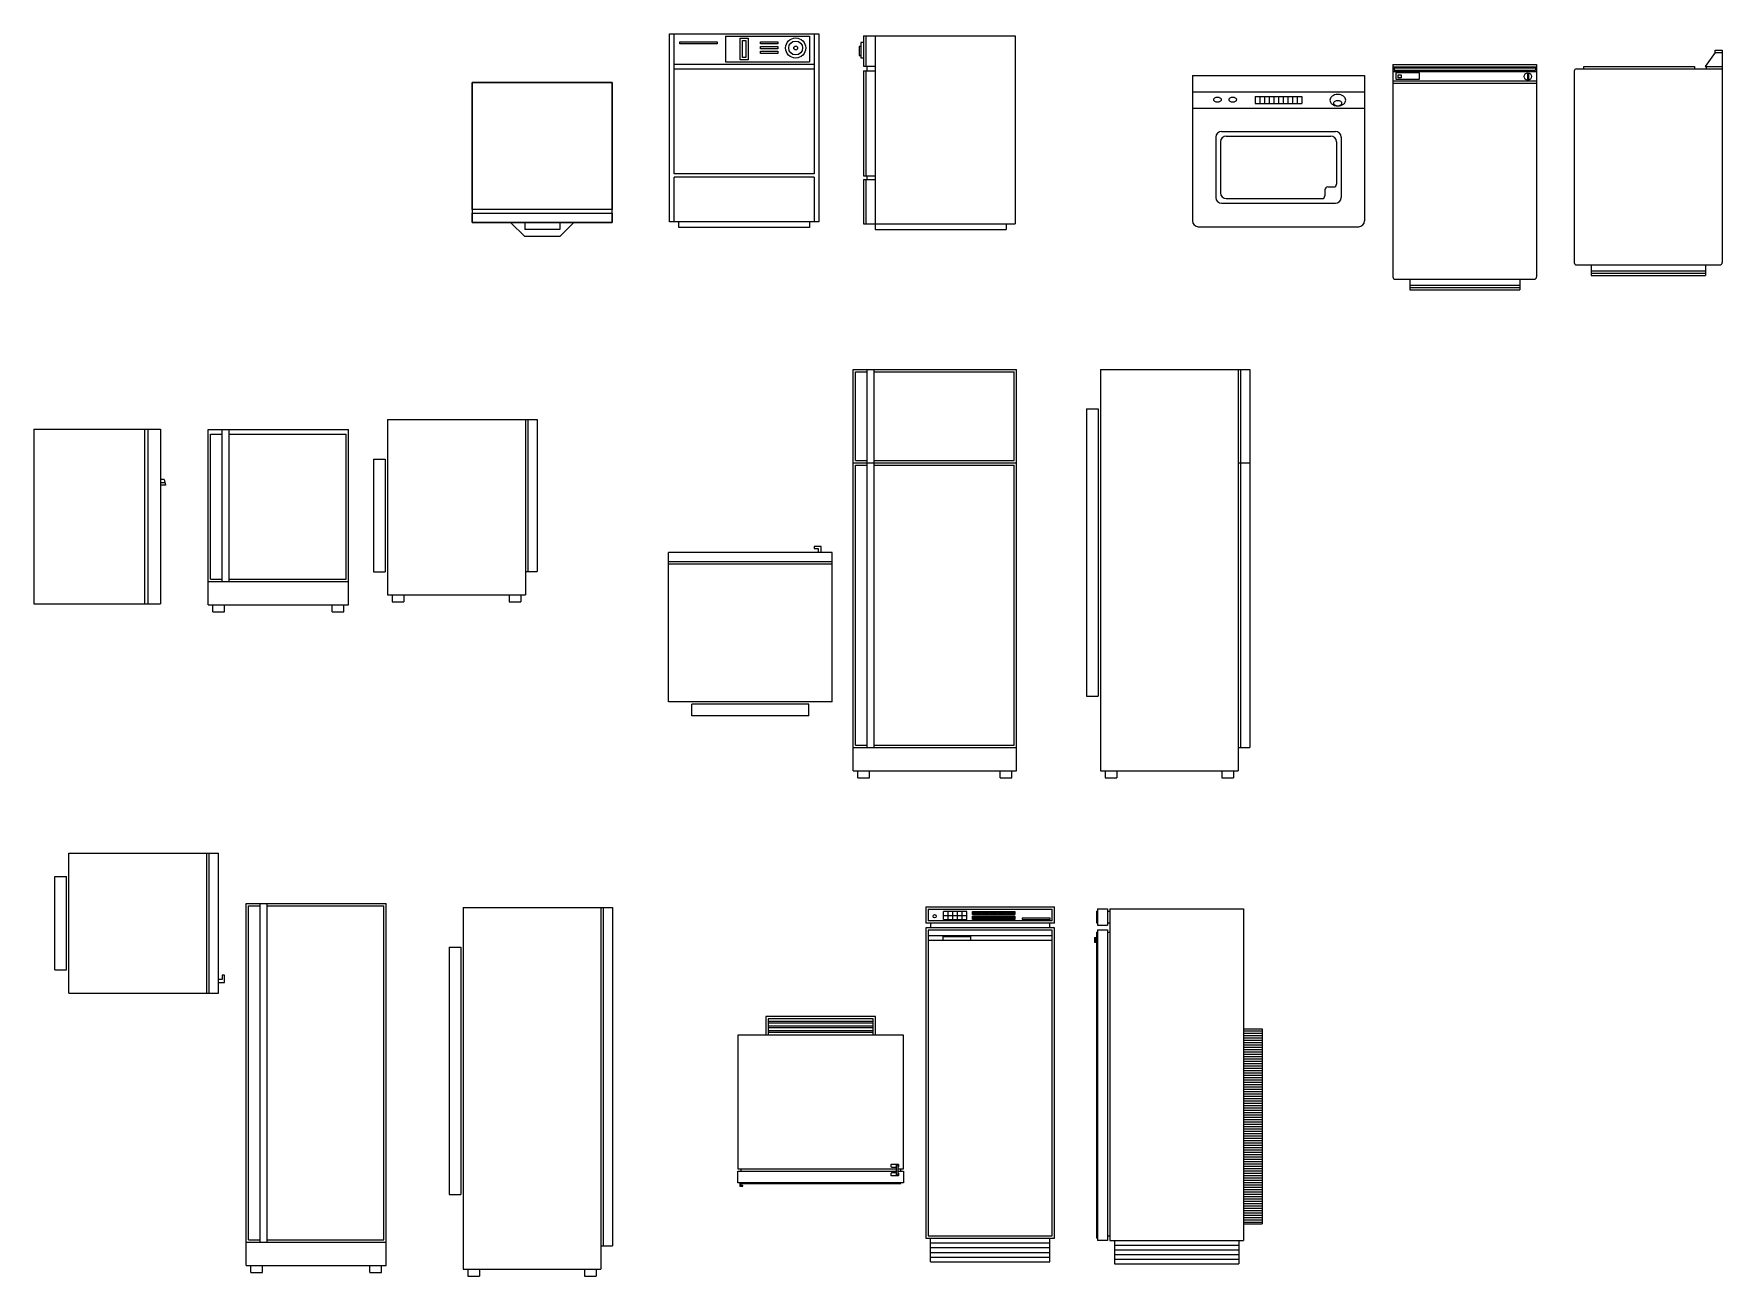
# Model space of a CAD drawing. Extents: x 59.74 to 66.97, y 195.05 to 200.37.
import ezdxf

# ---------------------------------------------------------------- set-up
doc = ezdxf.new("R2010")
doc.units = 0
doc.layers.get('0').update_dxf_attribs({"linetype": 'CONTINUOUS'})

msp = doc.modelspace()

# ---------------------------------------------------------------- linework, layer by layer
for p, q in [((62.465, 200.3693), (63.105, 200.3693)), ((62.465, 199.5643), (62.465, 200.3693)), ((62.485, 199.7693), (62.485, 200.3693)), ((62.705, 200.3593), (62.705, 200.2493)), ((62.705, 200.3593), (63.065, 200.3593)), ((63.065, 200.3593), (63.065, 200.2493)), ((63.085, 200.3693), (63.085, 199.7693)), ((63.105, 200.3693), (63.105, 199.5643)), ((63.2953, 200.3605), (63.2953, 200.2305)), ((63.2953, 200.3605), (63.9453, 200.3605)), ((63.3053, 200.3605), (63.3053, 200.2305)), ((63.3453, 200.3605), (63.3453, 199.5305)), ((63.9453, 200.3605), (63.9453, 199.5555)), ((62.5092, 200.3255), (62.5092, 200.335)), ((62.5092, 200.335), (62.6696, 200.335)), ((62.6696, 200.3255), (62.5092, 200.3255)), ((62.6696, 200.335), (62.6696, 200.3255)), ((62.7672, 200.3504), (62.8012, 200.3504)), ((62.7672, 200.2572), (62.7672, 200.3504)), ((62.7772, 200.3404), (62.7912, 200.3404)), ((62.7772, 200.2672), (62.7772, 200.3404)), ((62.7912, 200.3404), (62.7912, 200.2672)), ((62.8012, 200.3504), (62.8012, 200.2572)), ((62.8551, 200.3255), (62.8551, 200.335)), ((62.8551, 200.335), (62.9282, 200.335)), ((62.9282, 200.3255), (62.8551, 200.3255)), ((62.8551, 200.3046), (62.8551, 200.3141)), ((62.8551, 200.3141), (62.9282, 200.3141)), ((62.9282, 200.3046), (62.8551, 200.3046)), ((62.8551, 200.2852), (62.8551, 200.2947)), ((62.8551, 200.2947), (62.9282, 200.2947)), ((62.9282, 200.2852), (62.8551, 200.2852)), ((62.9282, 200.335), (62.9282, 200.3255)), ((62.9282, 200.3141), (62.9282, 200.3046)), ((62.9282, 200.2947), (62.9282, 200.2852)), ((63.285, 200.3147), (63.2766, 200.3147)), ((63.2766, 200.3147), (63.2766, 200.2764)), ((63.2953, 200.3315), (63.285, 200.3315)), ((63.285, 200.3315), (63.285, 200.2662)), ((66.943, 200.2891), (66.9002, 200.2291)), ((66.943, 200.2891), (66.943, 200.2991)), ((66.943, 200.2991), (66.973, 200.2991)), ((66.943, 200.2891), (66.973, 200.2891)), ((66.973, 200.2991), (66.973, 199.3891)), ((62.485, 200.2393), (63.085, 200.2393)), ((62.485, 200.2193), (63.085, 200.2193)), ((62.705, 200.2493), (63.065, 200.2493)), ((62.8012, 200.2572), (62.7672, 200.2572)), ((62.7912, 200.2672), (62.7772, 200.2672)), ((63.2766, 200.2764), (63.285, 200.2764)), ((63.285, 200.2662), (63.2953, 200.2662)), ((63.2953, 200.2305), (63.3453, 200.2305)), ((63.2953, 200.2105), (63.3453, 200.2105)), ((63.2953, 200.2105), (63.2953, 199.7605)), ((63.3053, 200.2105), (63.3053, 199.7605)), ((63.3103, 200.2305), (63.3103, 200.2105)), ((65.5628, 200.2378), (66.1778, 200.2378)), ((65.5628, 200.2378), (65.5628, 199.3278)), ((65.5628, 200.2278), (66.1778, 200.2278)), ((65.5678, 200.2228), (65.5678, 200.2128)), ((65.5678, 200.2228), (66.1728, 200.2228)), ((65.5678, 200.2128), (66.1728, 200.2128)), ((66.1728, 200.2228), (66.1728, 200.2128)), ((66.1778, 200.2378), (66.1778, 199.3278)), ((66.349, 200.2191), (66.973, 200.2191)), ((66.3799, 200.2191), (66.3799, 200.2291)), ((66.3799, 200.2291), (66.8537, 200.2291)), ((66.8537, 200.2291), (66.8537, 200.2191)), ((66.9002, 200.2291), (66.973, 200.2291)), ((66.9042, 200.2291), (66.9042, 200.2191)), ((61.6198, 200.1608), (61.6198, 199.6158)), ((62.2198, 200.1608), (61.6198, 200.1608)), ((61.6198, 200.1608), (61.6198, 199.5608)), ((62.2198, 200.1608), (61.6198, 200.1608)), ((61.6198, 200.1608), (61.6198, 199.5608)), ((62.2198, 200.1608), (61.6198, 200.1608)), ((61.6198, 199.6158, -0.85), (61.6198, 200.1608, -0.85)), ((61.6198, 200.1608, -0.85), (62.2198, 200.1608, -0.85)), ((62.2198, 199.5608), (62.2198, 200.1608)), ((62.2198, 199.5608), (62.2198, 200.1608)), ((62.2198, 199.5608), (62.2198, 200.1608)), ((62.2198, 200.1608, -0.85), (62.2198, 199.6158, -0.85)), ((64.7044, 200.1909), (64.7044, 199.5679)), ((64.7044, 200.1909), (65.4414, 200.1909)), ((65.4414, 200.1909), (65.4414, 199.5679)), ((65.5628, 200.2078), (66.1778, 200.2078)), ((65.5628, 200.1678), (66.1778, 200.1678)), ((65.5628, 200.1578), (66.1778, 200.1578)), ((65.5755, 200.2012), (65.5755, 200.1743)), ((65.6772, 200.2012), (65.5755, 200.2012)), ((65.5755, 200.1743), (65.6772, 200.1743)), ((65.5851, 200.1838), (65.5851, 200.1934)), ((65.5851, 200.1934), (65.5981, 200.1934)), ((65.5851, 200.1803), (65.5851, 200.1838)), ((65.5981, 200.1803), (65.5851, 200.1803)), ((65.5981, 200.1934), (65.5981, 200.1803)), ((65.6772, 200.1743), (65.6772, 200.2012)), ((66.145, 200.1977), (66.139, 200.1977)), ((66.139, 200.1977), (66.139, 200.1759)), ((66.139, 200.1759), (66.145, 200.1759)), ((66.145, 200.1759), (66.145, 200.1977)), ((66.339, 200.2091), (66.339, 199.3891)), ((64.7044, 200.1209), (65.4414, 200.1209)), ((64.9729, 200.1009), (64.9729, 200.0709)), ((64.9729, 200.1009), (65.1729, 200.1009)), ((64.9729, 200.0709), (65.1729, 200.0709)), ((64.9929, 200.1009), (64.9929, 200.0709)), ((65.0129, 200.1009), (65.0129, 200.0709)), ((65.0329, 200.1009), (65.0329, 200.0709)), ((65.0529, 200.1009), (65.0529, 200.0709)), ((65.0729, 200.1009), (65.0729, 200.0709)), ((65.0929, 200.1009), (65.0929, 200.0709)), ((65.1129, 200.1009), (65.1129, 200.0709)), ((65.1329, 200.1009), (65.1329, 200.0709)), ((65.1529, 200.1009), (65.1529, 200.0709)), ((65.1729, 200.1009), (65.1729, 200.0709)), ((64.7044, 200.0509), (65.4414, 200.0509)), ((64.8044, 199.9259), (64.8044, 199.6679)), ((64.8294, 199.9509), (65.3164, 199.9509)), ((64.8494, 199.9309), (65.2964, 199.9309)), ((65.3414, 199.9259), (65.3414, 199.6679)), ((64.8244, 199.9059), (64.8244, 199.6879)), ((65.3214, 199.9059), (65.3214, 199.7254)), ((63.085, 199.7693), (62.485, 199.7693)), ((62.485, 199.5643), (62.485, 199.7543)), ((63.085, 199.7543), (62.485, 199.7543)), ((63.085, 199.7543), (63.085, 199.5643)), ((63.2953, 199.7605), (63.3453, 199.7605)), ((63.2953, 199.7455), (63.3453, 199.7455)), ((63.2953, 199.7455), (63.2953, 199.5555)), ((63.3053, 199.7455), (63.3053, 199.5555)), ((63.3103, 199.7605), (63.3103, 199.7455)), ((65.2839, 199.7129), (65.3089, 199.7129)), ((64.8294, 199.6429), (65.3164, 199.6429)), ((64.8494, 199.6629), (65.2589, 199.6629)), ((65.2714, 199.7004), (65.2714, 199.6754)), ((61.6198, 199.6158), (61.6198, 199.6008)), ((62.2198, 199.6158, -0.85), (61.6198, 199.6158, -0.85)), ((61.6198, 199.6008), (61.6198, 199.5608)), ((61.6198, 199.6008, -0.04), (61.6198, 199.5608, -0.04)), ((61.6198, 199.6008, -0.04), (62.2198, 199.6008, -0.04)), ((61.6198, 199.5608, -0.85), (61.6198, 199.6008, -0.85)), ((61.6198, 199.6008, -0.85), (61.6198, 199.5608, -0.85)), ((61.6198, 199.6008, -0.85), (62.2198, 199.6008, -0.85)), ((61.6198, 199.5608, -0.6), (61.6198, 199.6008, -0.6)), ((61.6198, 199.6008, -0.6), (62.2198, 199.6008, -0.6)), ((61.6198, 199.5608), (62.2198, 199.5608)), ((61.6198, 199.5608), (62.2198, 199.5608)), ((61.6198, 199.5608, -0.04), (62.2198, 199.5608, -0.04)), ((61.6198, 199.5608), (62.2198, 199.5608)), ((62.2198, 199.5608, -0.85), (61.6198, 199.5608, -0.85)), ((62.2198, 199.5608, -0.6), (61.6198, 199.5608, -0.6)), ((61.8448, 199.5008, -0.6), (61.7848, 199.5608, -0.6)), ((61.8448, 199.5608, -0.6), (61.8448, 199.5308, -0.6)), ((61.9948, 199.5008, -0.6), (62.0548, 199.5608, -0.6)), ((61.9948, 199.5608, -0.6), (61.9948, 199.5308, -0.6)), ((62.2198, 199.6008, -0.04), (62.2198, 199.5608, -0.04)), ((62.2198, 199.6008, -0.85), (62.2198, 199.5608, -0.85)), ((62.2198, 199.6008, -0.6), (62.2198, 199.5608, -0.6)), ((63.105, 199.5643), (62.465, 199.5643)), ((62.505, 199.5393), (62.505, 199.5643)), ((63.065, 199.5643), (63.065, 199.5393)), ((61.9948, 199.5308, -0.6), (61.8448, 199.5308, -0.6)), ((61.9948, 199.5008, -0.6), (61.8448, 199.5008, -0.6)), ((63.065, 199.5393), (62.505, 199.5393)), ((63.2953, 199.5555), (63.9453, 199.5555)), ((63.3453, 199.5305), (63.9065, 199.5305)), ((63.9065, 199.5555), (63.9065, 199.5305)), ((64.7294, 199.5429), (65.4164, 199.5429)), ((66.349, 199.3791), (66.963, 199.3791)), ((66.4112, 199.3791), (66.4112, 199.3331)), ((66.4112, 199.3531), (66.9009, 199.3531)), ((66.4112, 199.3431), (66.9009, 199.3431)), ((66.9009, 199.3791), (66.9009, 199.3331)), ((65.5728, 199.3178), (66.1678, 199.3178)), ((65.635, 199.3178), (65.635, 199.2718)), ((65.635, 199.2918), (66.1057, 199.2918)), ((65.635, 199.2818), (66.1057, 199.2818)), ((65.635, 199.2718), (66.1057, 199.2718)), ((66.1057, 199.3178), (66.1057, 199.2718)), ((66.4112, 199.3331), (66.9009, 199.3331)), ((63.2516, 197.2115), (63.2516, 198.9315)), ((63.2516, 198.9315), (63.9516, 198.9315)), ((63.2616, 198.9215), (63.3099, 198.9215)), ((63.2616, 198.5415), (63.2616, 198.9215)), ((63.3099, 198.9315), (63.3099, 197.3115)), ((63.3399, 198.9315), (63.3399, 197.3115)), ((63.3399, 198.9215), (63.9416, 198.9215)), ((63.9416, 198.5415), (63.9416, 198.9215)), ((63.9516, 197.2115), (63.9516, 198.9315)), ((64.31, 198.9315), (64.95, 198.9315)), ((64.31, 198.9315), (64.31, 197.2115)), ((64.9, 198.9315), (64.9, 197.2115)), ((64.91, 198.9315), (64.91, 197.3115)), ((64.95, 198.9315), (64.95, 197.3115)), ((61.2578, 198.7164), (61.8478, 198.7164)), ((61.2578, 198.7164), (61.2578, 197.9664)), ((61.2578, 198.7164), (61.8978, 198.7164)), ((61.8478, 198.7164), (61.8478, 197.9664)), ((61.8578, 198.7164), (61.8578, 198.0664)), ((61.8978, 198.7164), (61.8978, 198.0664)), ((64.25, 198.7619), (64.25, 197.532)), ((64.25, 198.7619), (64.3, 198.7619)), ((64.3, 198.7619), (64.3, 197.532)), ((59.7426, 198.6759), (60.2851, 198.6759)), ((59.7426, 198.6759), (59.7426, 197.9268)), ((60.2173, 198.6759), (60.2173, 197.9268)), ((60.2314, 198.6759), (60.2314, 197.9268)), ((60.2851, 198.6759), (60.2851, 197.9268)), ((60.4901, 198.6736), (61.0901, 198.6736)), ((60.4901, 197.9236), (60.4901, 198.6736)), ((60.5001, 198.6536), (60.5484, 198.6536)), ((60.5001, 198.0336), (60.5001, 198.6536)), ((60.5484, 198.6736), (60.5484, 198.0236)), ((60.5784, 198.6736), (60.5784, 198.0236)), ((60.5784, 198.6536), (61.0801, 198.6536)), ((61.0801, 198.0336), (61.0801, 198.6536)), ((61.0901, 197.9236), (61.0901, 198.6736)), ((61.1978, 198.5467), (61.2478, 198.5467)), ((61.1978, 198.5467), (61.1978, 198.0647)), ((61.2478, 198.5467), (61.2478, 198.0647)), ((63.2516, 198.5315), (63.9516, 198.5315)), ((63.2616, 198.5415), (63.3099, 198.5415)), ((63.2616, 198.5215), (63.3099, 198.5215)), ((63.2616, 197.3215), (63.2616, 198.5215)), ((63.3399, 198.5415), (63.9416, 198.5415)), ((63.3399, 198.5215), (63.9416, 198.5215)), ((63.9416, 197.3215), (63.9416, 198.5215)), ((64.9, 198.5315), (64.95, 198.5315)), ((60.3017, 198.4596), (60.2851, 198.4596)), ((60.3046, 198.4449), (60.2851, 198.4449)), ((60.3066, 198.4349), (60.2851, 198.4349)), ((60.3017, 198.4596), (60.3066, 198.4349)), ((62.4612, 197.5071), (62.4612, 198.1471)), ((63.1612, 198.1471), (62.4612, 198.1471)), ((63.1144, 198.173), (63.0839, 198.173)), ((63.0839, 198.173), (63.0839, 198.1639)), ((63.0839, 198.1639), (63.1022, 198.1639)), ((63.1022, 198.1639), (63.1022, 198.1471)), ((63.1144, 198.1471), (63.1144, 198.173)), ((63.1612, 197.5071), (63.1612, 198.1471)), ((61.1978, 198.0647), (61.2478, 198.0647)), ((61.8478, 198.0664), (61.8978, 198.0664)), ((63.1612, 198.1071), (62.4612, 198.1071)), ((63.1612, 198.0971), (62.4612, 198.0971)), ((60.4901, 198.0236), (61.0901, 198.0236)), ((60.5001, 198.0336), (60.5484, 198.0336)), ((60.5784, 198.0336), (61.0801, 198.0336)), ((59.7426, 197.9268), (60.2851, 197.9268)), ((60.4901, 197.9236), (61.0901, 197.9236)), ((60.5101, 197.8936), (60.5101, 197.9236)), ((60.5601, 197.8936), (60.5601, 197.9236)), ((61.0201, 197.8936), (61.0201, 197.9236)), ((61.0701, 197.8936), (61.0701, 197.9236)), ((61.2578, 197.9664), (61.8478, 197.9664)), ((61.2778, 197.9664), (61.2778, 197.9364)), ((61.2778, 197.9364), (61.3278, 197.9364)), ((61.3278, 197.9664), (61.3278, 197.9364)), ((61.7778, 197.9664), (61.7778, 197.9364)), ((61.7778, 197.9364), (61.8278, 197.9364)), ((61.8278, 197.9664), (61.8278, 197.9364)), ((60.5101, 197.8936), (60.5601, 197.8936)), ((61.0201, 197.8936), (61.0701, 197.8936)), ((63.1612, 197.5071), (62.4612, 197.5071)), ((63.0612, 197.4971), (62.5612, 197.4971)), ((62.5612, 197.4471), (62.5612, 197.4971)), ((63.0612, 197.4471), (63.0612, 197.4971)), ((64.25, 197.532), (64.3, 197.532)), ((63.0612, 197.4471), (62.5612, 197.4471)), ((63.2616, 197.3215), (63.3099, 197.3215)), ((63.3399, 197.3215), (63.9416, 197.3215)), ((63.2516, 197.3115), (63.9516, 197.3115)), ((64.9, 197.3115), (64.95, 197.3115)), ((63.2516, 197.2115), (63.9516, 197.2115)), ((63.2716, 197.1815), (63.2716, 197.2115)), ((63.2716, 197.1815), (63.3216, 197.1815)), ((63.3216, 197.1815), (63.3216, 197.2115)), ((63.8816, 197.1815), (63.8816, 197.2115)), ((63.8816, 197.1815), (63.9316, 197.1815)), ((63.9316, 197.1815), (63.9316, 197.2115)), ((64.31, 197.2115), (64.9, 197.2115)), ((64.33, 197.2115), (64.33, 197.1815)), ((64.33, 197.1815), (64.38, 197.1815)), ((64.38, 197.2115), (64.38, 197.1815)), ((64.83, 197.2115), (64.83, 197.1815)), ((64.83, 197.1815), (64.88, 197.1815)), ((64.88, 197.2115), (64.88, 197.1815)), ((59.8933, 196.8588), (60.5333, 196.8588)), ((59.8933, 196.2588), (59.8933, 196.8588)), ((60.4833, 196.2588), (60.4833, 196.8588)), ((60.4933, 196.2588), (60.4933, 196.8588)), ((60.5333, 196.2588), (60.5333, 196.8588)), ((59.8333, 196.3588), (59.8333, 196.7588)), ((59.8333, 196.7588), (59.8833, 196.7588)), ((59.8833, 196.3588), (59.8833, 196.7588)), ((60.652, 195.0935), (60.652, 196.6435)), ((60.652, 196.6435), (61.252, 196.6435)), ((60.662, 196.6335), (60.7103, 196.6335)), ((60.662, 195.2035), (60.662, 196.6335)), ((60.7103, 196.6435), (60.7103, 195.1935)), ((60.7403, 196.6435), (60.7403, 195.1935)), ((60.7403, 196.6335), (61.242, 196.6335)), ((61.242, 195.2035), (61.242, 196.6335)), ((61.252, 195.0935), (61.252, 196.6435)), ((61.5808, 196.6269), (62.2208, 196.6269)), ((61.5808, 196.6269), (61.5808, 195.0769)), ((62.1708, 196.6269), (62.1708, 195.0769)), ((62.1808, 196.6269), (62.1808, 195.1769)), ((62.2208, 196.6269), (62.2208, 195.1769)), ((63.5632, 196.629), (63.5632, 196.559)), ((63.5632, 196.629), (64.1132, 196.629)), ((63.5732, 196.619), (63.5732, 196.569)), ((63.5732, 196.619), (64.1032, 196.619)), ((63.7379, 196.6099), (63.6379, 196.6099)), ((63.6379, 196.5756), (63.6379, 196.6099)), ((63.6579, 196.5756), (63.6579, 196.6099)), ((63.6779, 196.5756), (63.6779, 196.6099)), ((63.6979, 196.5756), (63.6979, 196.6099)), ((63.7179, 196.5756), (63.7179, 196.6099)), ((63.7379, 196.5756), (63.7379, 196.6099)), ((63.7628, 196.5965), (63.7628, 196.6099)), ((63.7628, 196.6099), (63.9435, 196.6099)), ((63.7628, 196.5965), (63.9435, 196.5965)), ((63.7652, 196.6055), (63.7978, 196.6055)), ((63.7652, 196.6055), (63.7652, 196.6009)), ((63.7652, 196.6009), (63.7978, 196.6009)), ((63.7978, 196.6055), (63.7978, 196.6009)), ((63.8013, 196.6055), (63.834, 196.6055)), ((63.8013, 196.6055), (63.8013, 196.6009)), ((63.8013, 196.6009), (63.834, 196.6009)), ((63.834, 196.6055), (63.834, 196.6009)), ((63.837, 196.6055), (63.837, 196.6009)), ((63.837, 196.6055), (63.8697, 196.6055)), ((63.837, 196.6009), (63.8697, 196.6009)), ((63.8697, 196.6055), (63.8697, 196.6009)), ((63.8728, 196.6055), (63.9055, 196.6055)), ((63.8728, 196.6055), (63.8728, 196.6009)), ((63.8728, 196.6009), (63.9055, 196.6009)), ((63.9055, 196.6055), (63.9055, 196.6009)), ((63.9074, 196.6055), (63.9074, 196.6009)), ((63.9074, 196.6055), (63.9401, 196.6055)), ((63.9074, 196.6009), (63.9401, 196.6009)), ((63.9401, 196.6055), (63.9401, 196.6009)), ((63.9435, 196.6099), (63.9435, 196.5965)), ((64.1032, 196.569), (64.1032, 196.619)), ((64.1132, 196.559), (64.1132, 196.629)), ((64.2937, 196.6102), (64.2937, 196.5602)), ((64.2937, 196.6102), (64.2973, 196.6102)), ((64.2973, 196.6202), (64.2973, 196.5502)), ((64.2973, 196.6202), (64.3399, 196.6202)), ((64.3399, 196.6202), (64.3399, 196.5502)), ((64.3399, 196.6102), (64.3499, 196.6102)), ((64.3499, 196.6202), (64.3499, 195.2006)), ((64.3499, 196.6202), (64.9223, 196.6202)), ((64.9223, 196.6202), (64.9223, 195.2006)), ((64.1132, 196.559), (63.5632, 196.559)), ((64.1132, 196.539), (63.5632, 196.539)), ((63.5632, 196.539), (63.5632, 195.2093)), ((64.1032, 196.569), (63.5732, 196.569)), ((64.1032, 196.529), (63.5732, 196.529)), ((63.5732, 196.529), (63.5732, 195.2193)), ((63.5832, 196.559), (63.5832, 196.539)), ((63.6379, 196.5927), (63.7379, 196.5927)), ((63.6379, 196.5756), (63.7379, 196.5756)), ((63.7628, 196.5756), (63.7628, 196.5889)), ((63.7628, 196.5889), (63.9435, 196.5889)), ((63.7628, 196.5846), (63.9435, 196.5846)), ((63.7628, 196.5799), (63.9435, 196.5799)), ((63.7628, 196.5756), (63.9435, 196.5756)), ((63.9435, 196.5889), (63.9435, 196.5756)), ((63.9745, 196.5813), (63.9745, 196.5756)), ((64.0955, 196.5813), (63.9745, 196.5813)), ((63.9745, 196.5756), (64.0955, 196.5756)), ((64.0932, 196.539), (64.0932, 196.559)), ((64.0955, 196.5756), (64.0955, 196.5813)), ((64.1032, 195.2193), (64.1032, 196.529)), ((64.1132, 195.2093), (64.1132, 196.539)), ((64.2937, 196.5602), (64.2973, 196.5602)), ((64.2973, 196.5502), (64.3399, 196.5502)), ((64.2973, 196.5302), (64.3399, 196.5302)), ((64.2973, 196.5302), (64.2973, 195.2006)), ((64.3399, 196.5602), (64.3499, 196.5602)), ((64.3399, 196.5302), (64.3399, 196.2402)), ((61.5208, 196.4572), (61.5208, 195.3973)), ((61.5208, 196.4572), (61.5708, 196.4572)), ((61.5708, 196.4572), (61.5708, 195.3973)), ((63.5732, 196.5069), (64.1032, 196.5069)), ((63.5732, 196.4869), (64.1032, 196.4869)), ((63.6365, 196.4869), (63.6365, 196.5027)), ((63.6365, 196.5027), (63.7534, 196.5027)), ((63.7534, 196.5027), (63.7534, 196.4869)), ((64.2848, 196.4982), (64.2848, 196.4782)), ((64.2848, 196.4982), (64.2937, 196.4982)), ((64.2848, 196.4782), (64.2937, 196.4782)), ((64.2878, 196.4952), (64.2937, 196.4952)), ((64.2878, 196.4952), (64.2878, 196.4782)), ((64.2937, 196.5202), (64.2973, 196.5202)), ((64.2937, 196.5202), (64.2937, 195.2106)), ((64.3399, 196.5202), (64.3499, 196.5202)), ((59.8333, 196.3588), (59.8833, 196.3588)), ((60.5501, 196.3178), (60.5333, 196.3178)), ((60.5333, 196.3056), (60.5592, 196.3056)), ((60.5592, 196.3361), (60.5501, 196.3361)), ((60.5501, 196.3361), (60.5501, 196.3178)), ((60.5592, 196.3056), (60.5592, 196.3361)), ((59.8933, 196.2588), (60.5333, 196.2588)), ((64.3399, 196.2402), (64.3399, 195.2006)), ((62.877, 196.1598), (62.877, 196.0798)), ((63.3478, 196.1598), (62.877, 196.1598)), ((62.887, 196.1498), (62.887, 196.0798)), ((63.3378, 196.1498), (62.887, 196.1498)), ((63.3378, 196.1383), (62.887, 196.1383)), ((63.3378, 196.1306), (62.887, 196.1306)), ((63.3378, 196.1184), (62.887, 196.1184)), ((63.3378, 196.1108), (62.887, 196.1108)), ((63.3378, 196.0985), (62.887, 196.0985)), ((63.3378, 196.0909), (62.887, 196.0909)), ((63.3378, 196.0798), (63.3378, 196.1498)), ((63.3478, 196.0798), (63.3478, 196.1598)), ((64.9223, 196.106), (65.0023, 196.106)), ((64.9223, 196.0985), (65.0023, 196.0985)), ((64.9223, 196.0885), (65.0023, 196.0885)), ((65.0023, 196.106), (65.0023, 195.2713)), ((62.7574, 196.0798), (62.7574, 195.5073)), ((62.887, 196.0798), (62.7574, 196.0798)), ((63.3378, 196.0798), (62.887, 196.0798)), ((63.4674, 196.0798), (63.3378, 196.0798)), ((63.4674, 195.5073), (63.4674, 196.0798)), ((64.9223, 196.0785), (65.0023, 196.0785)), ((64.9223, 196.0685), (65.0023, 196.0685)), ((64.9223, 196.0585), (65.0023, 196.0585)), ((64.9223, 196.0485), (65.0023, 196.0485)), ((64.9223, 196.0385), (65.0023, 196.0385)), ((64.9223, 196.0285), (65.0023, 196.0285)), ((64.9223, 196.0185), (65.0023, 196.0185)), ((64.9223, 196.0085), (65.0023, 196.0085)), ((64.9223, 195.9985), (65.0023, 195.9985)), ((64.9223, 195.9885), (65.0023, 195.9885)), ((64.9223, 195.9785), (65.0023, 195.9785)), ((64.9223, 195.9685), (65.0023, 195.9685)), ((64.9223, 195.9585), (65.0023, 195.9585)), ((64.9223, 195.9485), (65.0023, 195.9485)), ((64.9223, 195.9385), (65.0023, 195.9385)), ((64.9223, 195.9285), (65.0023, 195.9285)), ((64.9223, 195.9185), (65.0023, 195.9185)), ((64.9223, 195.9085), (65.0023, 195.9085)), ((64.9223, 195.8985), (65.0023, 195.8985)), ((64.9223, 195.8885), (65.0023, 195.8885)), ((64.9223, 195.8785), (65.0023, 195.8785)), ((64.9223, 195.8685), (65.0023, 195.8685)), ((64.9223, 195.8585), (65.0023, 195.8585)), ((64.9223, 195.8485), (65.0023, 195.8485)), ((64.9223, 195.8385), (65.0023, 195.8385)), ((64.9223, 195.8285), (65.0023, 195.8285)), ((64.9223, 195.8185), (65.0023, 195.8185)), ((64.9223, 195.8085), (65.0023, 195.8085)), ((64.9223, 195.7985), (65.0023, 195.7985)), ((64.9223, 195.7885), (65.0023, 195.7885)), ((64.9223, 195.7785), (65.0023, 195.7785)), ((64.9223, 195.7685), (65.0023, 195.7685)), ((64.9223, 195.7585), (65.0023, 195.7585)), ((64.9223, 195.7485), (65.0023, 195.7485)), ((64.9223, 195.7385), (65.0023, 195.7385)), ((64.9223, 195.7285), (65.0023, 195.7285)), ((64.9223, 195.7185), (65.0023, 195.7185)), ((64.9223, 195.7085), (65.0023, 195.7085)), ((64.9223, 195.6985), (65.0023, 195.6985)), ((64.9223, 195.6885), (65.0023, 195.6885)), ((64.9223, 195.6785), (65.0023, 195.6785)), ((64.9223, 195.6685), (65.0023, 195.6685)), ((64.9223, 195.6585), (65.0023, 195.6585)), ((64.9223, 195.6485), (65.0023, 195.6485)), ((64.9223, 195.6385), (65.0023, 195.6385)), ((64.9223, 195.6285), (65.0023, 195.6285)), ((64.9223, 195.6185), (65.0023, 195.6185)), ((64.9223, 195.6085), (65.0023, 195.6085)), ((64.9223, 195.5985), (65.0023, 195.5985)), ((64.9223, 195.5885), (65.0023, 195.5885)), ((63.4132, 195.5242), (63.4132, 195.5168)), ((63.4449, 195.5262), (63.4152, 195.5262)), ((63.4152, 195.5148), (63.4355, 195.5148)), ((63.4355, 195.5209), (63.4355, 195.4827)), ((63.4423, 195.5229), (63.4375, 195.5229)), ((63.4443, 195.4827), (63.4443, 195.5209)), ((63.4443, 195.5148), (63.4449, 195.5148)), ((63.4469, 195.5168), (63.4469, 195.5242)), ((64.9223, 195.5785), (65.0023, 195.5785)), ((64.9223, 195.5685), (65.0023, 195.5685)), ((64.9223, 195.5585), (65.0023, 195.5585)), ((64.9223, 195.5485), (65.0023, 195.5485)), ((64.9223, 195.5385), (65.0023, 195.5385)), ((64.9223, 195.5285), (65.0023, 195.5285)), ((64.9223, 195.5185), (65.0023, 195.5185)), ((62.7574, 195.5073), (63.4355, 195.5073)), ((62.7574, 195.4973), (63.4355, 195.4973)), ((62.7574, 195.4473), (62.7574, 195.4973)), ((63.4674, 195.4473), (62.7574, 195.4473)), ((62.7667, 195.4473), (62.7667, 195.4324)), ((62.7699, 195.4436), (63.4549, 195.4436)), ((62.7699, 195.4361), (62.7699, 195.4436)), ((62.7705, 195.5073), (62.7705, 195.4973)), ((63.4132, 195.4872), (63.4132, 195.4798)), ((63.4355, 195.4892), (63.4152, 195.4892)), ((63.4152, 195.4778), (63.4449, 195.4778)), ((63.4375, 195.4807), (63.4423, 195.4807)), ((63.4443, 195.5073), (63.4674, 195.5073)), ((63.4443, 195.4973), (63.4674, 195.4973)), ((63.4449, 195.4892), (63.4443, 195.4892)), ((63.4469, 195.4798), (63.4469, 195.4872)), ((63.4543, 195.5073), (63.4543, 195.4973)), ((63.4549, 195.4436), (63.4549, 195.4473)), ((63.4674, 195.4973), (63.4674, 195.4473)), ((64.9223, 195.5085), (65.0023, 195.5085)), ((64.9223, 195.4985), (65.0023, 195.4985)), ((64.9223, 195.4885), (65.0023, 195.4885)), ((64.9223, 195.4785), (65.0023, 195.4785)), ((64.9223, 195.4685), (65.0023, 195.4685)), ((64.9223, 195.4585), (65.0023, 195.4585)), ((64.9223, 195.4485), (65.0023, 195.4485)), ((64.9223, 195.4385), (65.0023, 195.4385)), ((61.5208, 195.3973), (61.5708, 195.3973)), ((62.7667, 195.4324), (62.7795, 195.4324)), ((62.7795, 195.4361), (62.7699, 195.4361)), ((62.7795, 195.4324), (62.7795, 195.4361)), ((64.9223, 195.4285), (65.0023, 195.4285)), ((64.9223, 195.4185), (65.0023, 195.4185)), ((64.9223, 195.4085), (65.0023, 195.4085)), ((64.9223, 195.3985), (65.0023, 195.3985)), ((64.9223, 195.3885), (65.0023, 195.3885)), ((64.9223, 195.3785), (65.0023, 195.3785)), ((64.9223, 195.3685), (65.0023, 195.3685)), ((64.9223, 195.3585), (65.0023, 195.3585)), ((64.9223, 195.3485), (65.0023, 195.3485)), ((64.9223, 195.3385), (65.0023, 195.3385)), ((64.9223, 195.3285), (65.0023, 195.3285)), ((64.9223, 195.3185), (65.0023, 195.3185)), ((64.9223, 195.3085), (65.0023, 195.3085)), ((64.9223, 195.2985), (65.0023, 195.2985)), ((64.3399, 195.2206), (64.3499, 195.2206)), ((64.9223, 195.2885), (65.0023, 195.2885)), ((64.9223, 195.2785), (65.0023, 195.2785)), ((64.9223, 195.2713), (65.0023, 195.2713)), ((60.652, 195.1935), (61.252, 195.1935)), ((60.662, 195.2035), (60.7103, 195.2035)), ((60.7403, 195.2035), (61.242, 195.2035)), ((62.1708, 195.1769), (62.2208, 195.1769)), ((63.5632, 195.2093), (64.1132, 195.2093)), ((63.5732, 195.2193), (64.1032, 195.2193)), ((63.5832, 195.1093), (63.5832, 195.2093)), ((63.5832, 195.1893), (64.0932, 195.1893)), ((63.5832, 195.1693), (64.0932, 195.1693)), ((63.5832, 195.1493), (64.0932, 195.1493)), ((64.0932, 195.1093), (64.0932, 195.2093)), ((64.2973, 195.2106), (64.2937, 195.2106)), ((64.3399, 195.2006), (64.2973, 195.2006)), ((64.3499, 195.2006), (64.9223, 195.2006)), ((64.3699, 195.2006), (64.3699, 195.1006)), ((64.3699, 195.1806), (64.9023, 195.1806)), ((64.3699, 195.1606), (64.9023, 195.1606)), ((64.9023, 195.2006), (64.9023, 195.1006)), ((60.652, 195.0935), (61.252, 195.0935)), ((60.672, 195.0635), (60.672, 195.0935)), ((60.722, 195.0635), (60.722, 195.0935)), ((61.182, 195.0635), (61.182, 195.0935)), ((61.232, 195.0635), (61.232, 195.0935)), ((61.5808, 195.0769), (62.1708, 195.0769)), ((61.6008, 195.0769), (61.6008, 195.0469)), ((61.6508, 195.0769), (61.6508, 195.0469)), ((62.1008, 195.0769), (62.1008, 195.0469)), ((62.1508, 195.0769), (62.1508, 195.0469)), ((63.5832, 195.1293), (64.0932, 195.1293)), ((63.5832, 195.1093), (64.0932, 195.1093)), ((64.3699, 195.1406), (64.9023, 195.1406)), ((64.3699, 195.1206), (64.9023, 195.1206)), ((64.3699, 195.1006), (64.9023, 195.1006)), ((60.672, 195.0635), (60.722, 195.0635)), ((61.182, 195.0635), (61.232, 195.0635)), ((61.6008, 195.0469), (61.6508, 195.0469)), ((62.1008, 195.0469), (62.1508, 195.0469))]:
    msp.add_line(p, q)
for centre, radius in [((63.0053, 200.3083), 0.0431), ((63.0053, 200.3083), 0.0297), ((63.0053, 200.3083), 0.00804), ((66.1407, 200.1864), 0.0156), ((63.6003, 196.5889), 0.00688)]:
    msp.add_circle(centre, radius)
for centre, radius, start, end in [((66.349, 200.2091), 0.01, 90, 180), ((64.8001, 200.087), 0.00577, 144.06263, 180), ((64.8001, 200.087), 0.00577, 180, 215.93737), ((64.8055, 200.0831), 0.0124, 119.74488, 144.06263), ((64.8055, 200.0909), 0.0124, 215.93737, 240.25512), ((64.809, 200.0769), 0.0195, 103.31647, 119.74488), ((64.809, 200.0971), 0.0195, 240.25512, 256.68353), ((64.8113, 200.0671), 0.0297, 90, 103.31647), ((64.8113, 200.1069), 0.0297, 256.68353, 270), ((64.8113, 200.0671), 0.0297, 76.68353, 90), ((64.8113, 200.1069), 0.0297, 270, 283.31647), ((64.8137, 200.0769), 0.0195, 60.25512, 76.68353), ((64.8137, 200.0971), 0.0195, 283.31647, 299.74488), ((64.8172, 200.0831), 0.0124, 35.93737, 60.25512), ((64.8172, 200.0909), 0.0124, 299.74488, 324.06263), ((64.8226, 200.087), 0.00577, 360, 35.93737), ((64.8226, 200.087), 0.00577, 324.06263, 360), ((64.8657, 200.087), 0.00577, 144.06263, 180), ((64.8657, 200.087), 0.00577, 180, 215.93737), ((64.871, 200.0831), 0.0124, 119.74488, 144.06263), ((64.871, 200.0909), 0.0124, 215.93737, 240.25512), ((64.8746, 200.0769), 0.0195, 103.31647, 119.74488), ((64.8746, 200.0971), 0.0195, 240.25512, 256.68353), ((64.8769, 200.0671), 0.0297, 90, 103.31647), ((64.8769, 200.1069), 0.0297, 256.68353, 270), ((64.8769, 200.0671), 0.0297, 76.68353, 90), ((64.8769, 200.1069), 0.0297, 270, 283.31647), ((64.8793, 200.0769), 0.0195, 60.25512, 76.68353), ((64.8793, 200.0971), 0.0195, 283.31647, 299.74488), ((64.8828, 200.0831), 0.0124, 35.93737, 60.25512), ((64.8828, 200.0909), 0.0124, 299.74488, 324.06263), ((64.8882, 200.087), 0.00577, 360, 35.93737), ((64.8882, 200.087), 0.00577, 324.06263, 0), ((65.3104, 200.0846), 0.0176, 149.8906, 180), ((65.3104, 200.0846), 0.0176, 180, 210.1094), ((65.3183, 200.0801), 0.0267, 125.53768, 149.8906), ((65.3183, 200.0892), 0.0267, 210.1094, 234.46232), ((65.3234, 200.0729), 0.0356, 106.48174, 125.53768), ((65.3234, 200.0964), 0.0356, 234.46232, 253.51826), ((65.3154, 200.0717), 0.00665, 145.38051, 180), ((65.3154, 200.0717), 0.00665, 180, 214.61949), ((65.3208, 200.068), 0.0132, 120.96376, 145.38051), ((65.3208, 200.0754), 0.0132, 214.61949, 239.03624), ((65.3268, 200.0615), 0.0474, 90, 106.48174), ((65.3243, 200.0621), 0.0201, 103.95685, 120.96376), ((65.3267, 200.0527), 0.0297, 90, 103.95685), ((65.3267, 200.0527), 0.0297, 76.04315, 90), ((65.3268, 200.0615), 0.0474, 73.51826, 90), ((65.329, 200.0621), 0.0201, 59.03624, 76.04315), ((65.3325, 200.068), 0.0132, 34.61949, 59.03624), ((65.3325, 200.0754), 0.0132, 300.96376, 325.38051), ((65.3302, 200.0729), 0.0356, 54.46232, 73.51826), ((65.3302, 200.0964), 0.0356, 286.48174, 305.53768), ((65.3379, 200.0717), 0.00665, 0, 34.61949), ((65.3379, 200.0717), 0.00665, 325.38051, 360), ((65.3353, 200.0801), 0.0267, 30.1094, 54.46232), ((65.3353, 200.0892), 0.0267, 305.53768, 329.8906), ((65.3432, 200.0846), 0.0176, 0, 30.1094), ((65.3432, 200.0846), 0.0176, 329.8906, 360), ((65.3268, 200.1078), 0.0474, 253.51826, 270), ((65.3243, 200.0813), 0.0201, 239.03624, 256.04315), ((65.3267, 200.0907), 0.0297, 256.04315, 270), ((65.3267, 200.0907), 0.0297, 270, 283.95685), ((65.3268, 200.1078), 0.0474, 270, 286.48174), ((65.329, 200.0813), 0.0201, 283.95685, 300.96376), ((64.8294, 199.9259), 0.025, 90, 180), ((64.8494, 199.9059), 0.025, 90, 180), ((65.2964, 199.9059), 0.025, 360, 90), ((65.3164, 199.9259), 0.025, 360, 90), ((65.2839, 199.7004), 0.0125, 90, 180), ((65.3089, 199.7254), 0.0125, 270, 0), ((64.8294, 199.6679), 0.025, 180, 270), ((64.8494, 199.6879), 0.025, 180, 270), ((65.2589, 199.6754), 0.0125, 270, 360), ((65.3164, 199.6679), 0.025, 270, 360), ((64.7294, 199.5679), 0.025, 180, 270), ((65.4164, 199.5679), 0.025, 270, 360), ((66.349, 199.3891), 0.01, 180, 270), ((66.963, 199.3891), 0.01, 270, 0), ((65.5728, 199.3278), 0.01, 180, 270), ((66.1678, 199.3278), 0.01, 270, 360), ((63.4152, 195.5242), 0.002, 90, 180), ((63.4152, 195.5168), 0.002, 180, 270), ((63.4375, 195.5209), 0.002, 90, 180), ((63.4423, 195.5209), 0.002, 0, 90), ((63.4449, 195.5242), 0.002, 0, 90), ((63.4449, 195.5168), 0.002, 270, 0), ((63.4152, 195.4872), 0.002, 90, 180), ((63.4152, 195.4798), 0.002, 180, 270), ((63.4375, 195.4827), 0.002, 180, 270), ((63.4423, 195.4827), 0.002, 270, 0), ((63.4449, 195.4872), 0.002, 0, 90), ((63.4449, 195.4798), 0.002, 270, 0)]:
    msp.add_arc(centre, radius, start, end)
msp.add_3dface([(62.2198, 199.5608, 0.01), (62.2198, 200.1608, 0.01), (61.6198, 200.1608, 0.01), (61.6198, 199.5608)])

doc.saveas('drawing.dxf')
